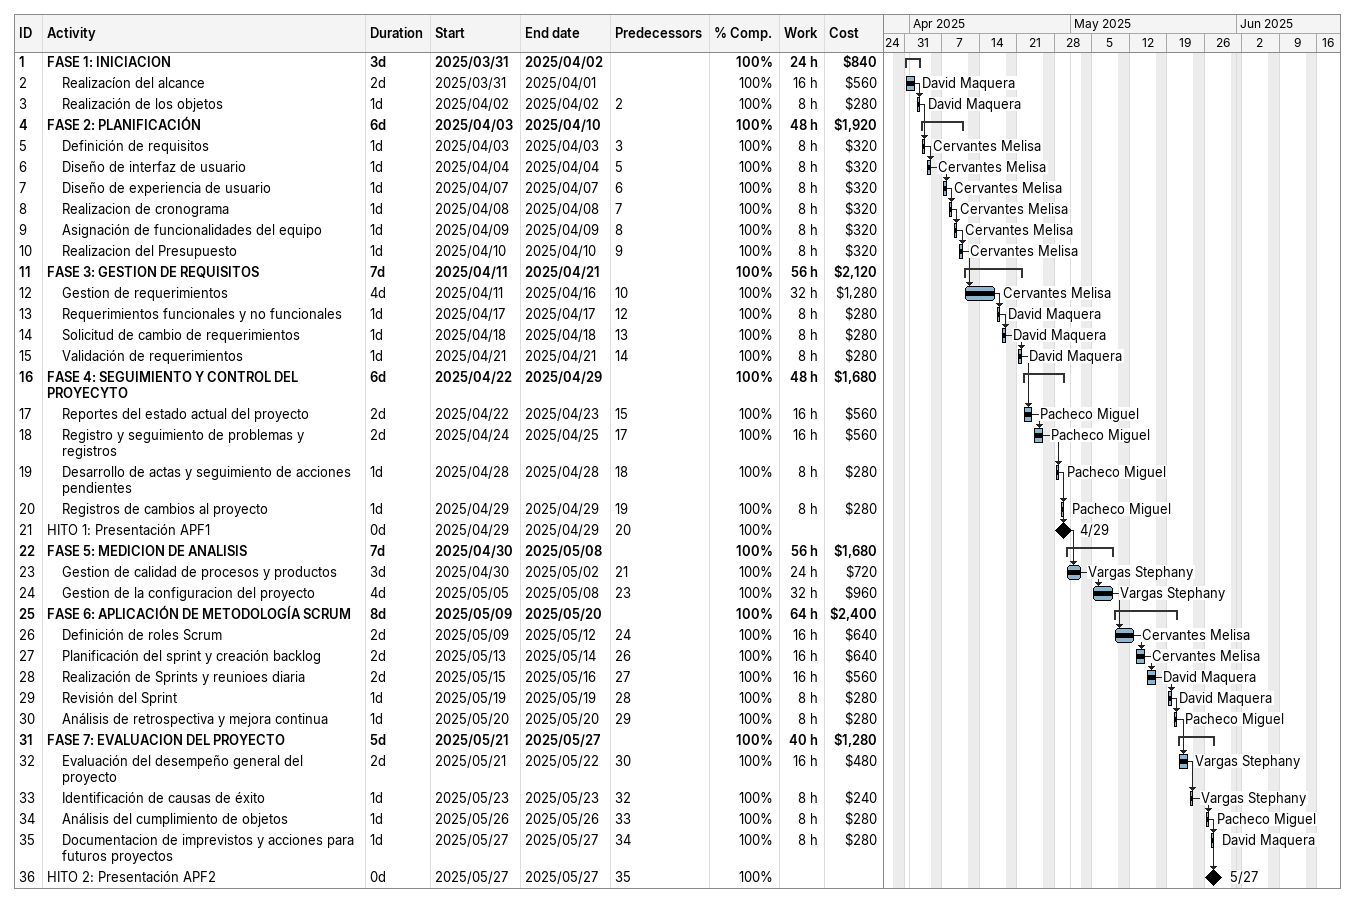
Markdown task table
| ID | Level | Task | Duration | Start | Finish | Predecessors | Resources | % complete | Work (h) | Cost ($) |
|---|---|---|---|---|---|---|---|---|---|---|
| 1 | 1 | **FASE 1: INICIACION** | 3d | 2025-03-31 | 2025-04-02 |  |  | 100 | 24 | 840 |
| 2 | 2 | Realizacíon del alcance | 2d | 2025-03-31 | 2025-04-01 |  | David Maquera | 100 | 16 | 560 |
| 3 | 2 | Realización de los objetos | 1d | 2025-04-02 | 2025-04-02 | 2 | David Maquera | 100 | 8 | 280 |
| 4 | 1 | **FASE 2: PLANIFICACIÓN** | 6d | 2025-04-03 | 2025-04-10 |  |  | 100 | 48 | 1920 |
| 5 | 2 | Definición de requisitos | 1d | 2025-04-03 | 2025-04-03 | 3 | Cervantes Melisa | 100 | 8 | 320 |
| 6 | 2 | Diseño de interfaz de usuario | 1d | 2025-04-04 | 2025-04-04 | 5 | Cervantes Melisa | 100 | 8 | 320 |
| 7 | 2 | Diseño de experiencia de usuario | 1d | 2025-04-07 | 2025-04-07 | 6 | Cervantes Melisa | 100 | 8 | 320 |
| 8 | 2 | Realizacion de cronograma | 1d | 2025-04-08 | 2025-04-08 | 7 | Cervantes Melisa | 100 | 8 | 320 |
| 9 | 2 | Asignación de funcionalidades del equipo | 1d | 2025-04-09 | 2025-04-09 | 8 | Cervantes Melisa | 100 | 8 | 320 |
| 10 | 2 | Realizacion del Presupuesto | 1d | 2025-04-10 | 2025-04-10 | 9 | Cervantes Melisa | 100 | 8 | 320 |
| 11 | 1 | **FASE 3: GESTION DE REQUISITOS** | 7d | 2025-04-11 | 2025-04-21 |  |  | 100 | 56 | 2120 |
| 12 | 2 | Gestion de requerimientos | 4d | 2025-04-11 | 2025-04-16 | 10 | Cervantes Melisa | 100 | 32 | 1280 |
| 13 | 2 | Requerimientos funcionales y no funcionales | 1d | 2025-04-17 | 2025-04-17 | 12 | David Maquera | 100 | 8 | 280 |
| 14 | 2 | Solicitud de cambio de requerimientos | 1d | 2025-04-18 | 2025-04-18 | 13 | David Maquera | 100 | 8 | 280 |
| 15 | 2 | Validación de requerimientos | 1d | 2025-04-21 | 2025-04-21 | 14 | David Maquera | 100 | 8 | 280 |
| 16 | 1 | **FASE 4: SEGUIMIENTO Y CONTROL DEL PROYECYTO** | 6d | 2025-04-22 | 2025-04-29 |  |  | 100 | 48 | 1680 |
| 17 | 2 | Reportes del estado actual del proyecto | 2d | 2025-04-22 | 2025-04-23 | 15 | Pacheco Miguel | 100 | 16 | 560 |
| 18 | 2 | Registro y seguimiento de problemas y registros | 2d | 2025-04-24 | 2025-04-25 | 17 | Pacheco Miguel | 100 | 16 | 560 |
| 19 | 2 | Desarrollo de actas y seguimiento de acciones pendientes | 1d | 2025-04-28 | 2025-04-28 | 18 | Pacheco Miguel | 100 | 8 | 280 |
| 20 | 2 | Registros de cambios al proyecto | 1d | 2025-04-29 | 2025-04-29 | 19 | Pacheco Miguel | 100 | 8 | 280 |
| 21 | 1 | HITO 1: Presentación APF1 | 0d | 2025-04-29 | 2025-04-29 | 20 |  | 100 |  |  |
| 22 | 1 | **FASE 5: MEDICION DE ANALISIS** | 7d | 2025-04-30 | 2025-05-08 |  |  | 100 | 56 | 1680 |
| 23 | 2 | Gestion de calidad de procesos y productos | 3d | 2025-04-30 | 2025-05-02 | 21 | Vargas Stephany | 100 | 24 | 720 |
| 24 | 2 | Gestion de la configuracion del proyecto | 4d | 2025-05-05 | 2025-05-08 | 23 | Vargas Stephany | 100 | 32 | 960 |
| 25 | 1 | **FASE 6: APLICACIÓN DE METODOLOGÍA SCRUM** | 8d | 2025-05-09 | 2025-05-20 |  |  | 100 | 64 | 2400 |
| 26 | 2 | Definición de roles Scrum | 2d | 2025-05-09 | 2025-05-12 | 24 | Cervantes Melisa | 100 | 16 | 640 |
| 27 | 2 | Planificación del sprint y creación backlog | 2d | 2025-05-13 | 2025-05-14 | 26 | Cervantes Melisa | 100 | 16 | 640 |
| 28 | 2 | Realización de Sprints y reunioes diaria | 2d | 2025-05-15 | 2025-05-16 | 27 | David Maquera | 100 | 16 | 560 |
| 29 | 2 | Revisión del Sprint | 1d | 2025-05-19 | 2025-05-19 | 28 | David Maquera | 100 | 8 | 280 |
| 30 | 2 | Análisis de retrospectiva y mejora continua | 1d | 2025-05-20 | 2025-05-20 | 29 | Pacheco Miguel | 100 | 8 | 280 |
| 31 | 1 | **FASE 7: EVALUACION DEL PROYECTO** | 5d | 2025-05-21 | 2025-05-27 |  |  | 100 | 40 | 1280 |
| 32 | 2 | Evaluación del desempeño general del proyecto | 2d | 2025-05-21 | 2025-05-22 | 30 | Vargas Stephany | 100 | 16 | 480 |
| 33 | 2 | Identificación de causas de éxito | 1d | 2025-05-23 | 2025-05-23 | 32 | Vargas Stephany | 100 | 8 | 240 |
| 34 | 2 | Análisis del cumplimiento de objetos | 1d | 2025-05-26 | 2025-05-26 | 33 | Pacheco Miguel | 100 | 8 | 280 |
| 35 | 2 | Documentacion de imprevistos y acciones para futuros proyectos | 1d | 2025-05-27 | 2025-05-27 | 34 | David Maquera | 100 | 8 | 280 |
| 36 | 1 | HITO 2: Presentación APF2 | 0d | 2025-05-27 | 2025-05-27 | 35 |  | 100 |  |  |
